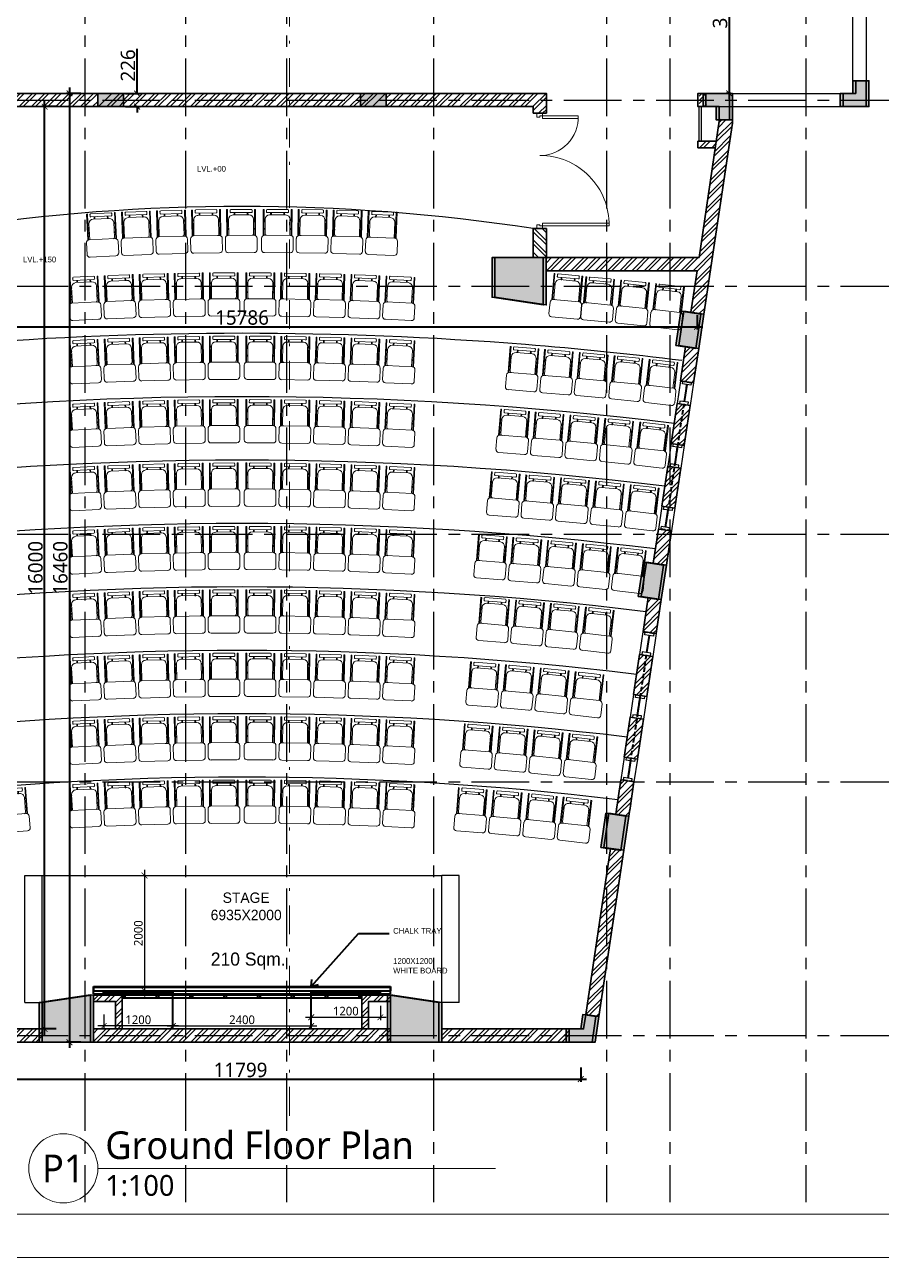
# Model space of a CAD drawing. Header units: millimetres. Extents: x 235412 to 469227, y 103223 to 235913.
# Drawn here: x 262045 to 276905, y 194099 to 215484 of the extents above; entities that cross this region are included whole.
import ezdxf
from ezdxf.enums import TextEntityAlignment as Align

# ---------------------------------------------------------------- set-up
doc = ezdxf.new("R2010")
doc.units = ezdxf.units.MM
doc.header["$MEASUREMENT"] = 0
doc.header["$PDMODE"] = 67
for name, pattern in [('CENTER', [2, 1.25, -0.25, 0.25, -0.25]), ('Dash', [6, 3, -3]), ('Dash dot', [21, 10, -5, 1, -5]), ('DASHED2', [0.375, 0.25, -0.125])]:
    doc.linetypes.add(name, pattern=pattern)
for name, color, linetype, lineweight in [('A- Ground line', 60, 'Continuous', 40), ('A-Detail Lines', 8, 'Continuous', 25), ('A-Door', 4, 'Continuous', 9), ('A-Wall Sec', 1, 'Continuous', 30), ('Ann_TitleBlock 2', 5, 'Continuous', 25), ('Anno_Tittleblock', 5, 'Continuous', 13), ('dim', 251, 'Continuous', 5), ('S-Concrete', 40, 'Continuous', 30), ('Section lines', 8, 'Continuous', 13), ('TAGS 2', 30, 'Continuous', 9)]:
    doc.layers.add(name, color=color, linetype=linetype, lineweight=lineweight)
for name, color, linetype in [('A-Anno-Dims', 7, 'Continuous'), ('A-Anno-Grid Lines', 162, 'Continuous'), ('A-Elevation', 4, 'Continuous'), ('A-Railing', 4, 'Continuous'), ('A-Wall Patt', 8, 'Continuous'), ('A-Window', 4, 'Continuous'), ('Anno_Labels', 7, 'Continuous'), ('S-Conc Patt', 9, 'Continuous')]:
    doc.layers.add(name, color=color, linetype=linetype)
doc.layers.add('frntr', color=32, linetype='Continuous', lineweight=9, true_color=0xbd5e00)
doc.layers.add('I-Furniture', color=32, linetype='Continuous', lineweight=15, true_color=0xbd5e00)
doc.styles.add('IIITD @ 100', font='trebuc.ttf', dxfattribs={"height": 210})
doc.styles.get("Standard").update_dxf_attribs({"font": 'trebuc.ttf'})
doc.styles.add('TITLE', font='swissel.ttf', dxfattribs={"height": 4.3})
doc.dimstyles.new('IIITD_WD_L @ 100', dxfattribs={"dimscale": 100, "dimtxt": 2.5, "dimasz": 1, "dimexe": 0.5, "dimexo": 0.25, "dimgap": 0.3, "dimtad": 1, "dimdec": 0, "dimrnd": 1, "dimzin": 0, "dimdsep": 46, "dimtxsty": 'Standard', "dimblk": 'ARCHTICK', "dimcen": 0.2, "dimdle": 1, "dimclrd": 8, "dimclre": 9, "dimadec": 0, "dimazin": 0, "dimtfac": 1, "dimtdec": 0, "dimtofl": 0, "dimtmove": 0, "dimatfit": 0, "dimfxl": 2, "dimfxlon": 1, "dimtolj": 1, "dimtzin": 0, "dimlwd": -1, "dimlwe": -1, "dimarcsym": 0})
pattern_1 = [(45, (-170320.65, 361424.95), (-106.066017, 106.066017), []), (45, (-170249.94, 361424.95), (-106.066017, 106.066017), [])]
pattern_2 = [(45, (-170328.75, 361426.16), (-106.066017, 106.066017), []), (45, (-170258.04, 361426.16), (-106.066017, 106.066017), [])]
pattern_3 = [(45, (301342.37, 105597.43), (-106.06602, 106.06602), []), (45, (301413.08, 105597.43), (-106.06602, 106.06602), [])]
pattern_4 = [(45, (301342.37, 105597.43), (-106.06602, 106.06602), []), (45, (301413.08, 105597.43), (-106.06602, 106.06602), [])]
pattern_5 = [(45, (338495.65, 105597.43), (-106.06602, 106.06602), []), (45, (338566.36, 105597.43), (-106.06602, 106.06602), [])]

# ---------------------------------------------------------------- blocks, each defined once
blk = doc.blocks.new('400 side opening shuuttered')
at = {"layer": 'A-Window', "color": 2, "lineweight": 40}
blk.add_line((-42426, 98202), (-42381, 97905), dxfattribs=at)
at = {"layer": 'A-Window'}
for points in [[(-42547, 98234), (-42488, 97838)], [(-42507, 98240), (-42500, 98191), (-42351, 98213), (-42359, 98262)], [(-42319, 98268), (-42260, 97872)], [(-42448, 97844), (-42455, 97894), (-42307, 97916), (-42300, 97867)]]:
    blk.add_lwpolyline(points, dxfattribs=at)
blk = doc.blocks.new('Col BIG')
at = {"layer": 'S-Concrete'}
blk.add_lwpolyline([(430436, -150129), (431326, -150129), (431326, -150816), (430436, -150949)], close=True, dxfattribs=at)
blk = doc.blocks.new('Upper WINDOW')
at = {"layer": 'A-Window', "color": 2, "linetype": 'DASHED2', "lineweight": 40, "ltscale": 300}
blk.add_line((-18120, 103110), (-18489, 100637), dxfattribs=at)
for points in [[(-18226, 103176), (-17999, 103142)], [(-18383, 100571), (-18610, 100605)]]:
    blk.add_lwpolyline(points, dxfattribs=at)
at = {"layer": 'A-Window'}
for points in [[(-18038, 103148), (-18046, 103099), (-18194, 103121), (-18187, 103171)], [(-18423, 100577), (-18415, 100626), (-18564, 100649), (-18571, 100599)]]:
    blk.add_lwpolyline(points, dxfattribs=at)
blk = doc.blocks.new('Big Door Garbage')
at = {"layer": 'A-Door', "color": 5, "lineweight": 18}
for p, q in [((-12550, 128778), (-12500, 128778)), ((-12550, 128703), (-12550, 128778)), ((-12550, 128703), (-12515, 128703)), ((-12515, 128738), (-12500, 128738)), ((-12515, 128703), (-12515, 128738)), ((-12515, 128703), (-12515, 128239)), ((-12480, 128703), (-12515, 128703)), ((-12500, 128778), (-12500, 128738)), ((-12480, 128703), (-12480, 128239)), ((-11120, 128703), (-11085, 128703)), ((-11120, 128703), (-11120, 127838)), ((-11100, 128778), (-11100, 128738)), ((-11050, 128778), (-11100, 128778)), ((-11085, 128738), (-11100, 128738)), ((-11085, 128703), (-11085, 128738)), ((-11050, 128703), (-11085, 128703)), ((-11085, 128703), (-11085, 127838))]:
    blk.add_line(p, q, dxfattribs=at)
blk.add_lwpolyline([(-11050, 128778), (-11050, 128703)], dxfattribs=at)
at = {"layer": 'A-Door', "lineweight": 18}
for centre, radius, start, end in [((-12499, 128738), 499, 268.1474, 0), ((-11101, 128738), 900, 180, 271.0475)]:
    blk.add_arc(centre, radius, start, end, dxfattribs=at)
blk = doc.blocks.new('A$C24EB465D')
at = {"layer": 'I-Furniture'}
for p, q in [((-770, 471), (-770, 456)), ((-320, 471), (-770, 471)), ((-770, 456), (-320, 456)), ((-598, 437), (-598, 456)), ((-598, 456), (-581, 456)), ((-320, 437), (-598, 437)), ((-598, 437), (-581, 437)), ((-581, 437), (-581, 456)), ((-440, 437), (-440, 456)), ((-440, 456), (-425, 456)), ((-440, 437), (-425, 437)), ((-425, 437), (-425, 456)), ((-320, -3), (-320, 445)), ((-269, 496), (-70, 496)), ((-20, 445), (-20, -3)), ((-770, 43), (-770, 399)), ((-727, 411), (-757, 411)), ((-715, 43), (-715, 399)), ((-674, 342), (-715, 342)), ((-674, 329), (-715, 329)), ((-674, 82), (-674, 361)), ((-727, 31), (-757, 31)), ((-674, 113), (-715, 113)), ((-674, 101), (-715, 101)), ((-674, 101), (-674, 113)), ((-345, 5), (-598, 5)), ((-598, 5), (-598, -14)), ((-598, 5), (-581, 5)), ((-581, 5), (-581, -14)), ((-440, 5), (-440, -14)), ((-440, 5), (-425, 5)), ((-425, 5), (-425, -14)), ((-770, -29), (-770, -14)), ((-770, -14), (-320, -14)), ((-320, -29), (-770, -29)), ((-598, -14), (-581, -14)), ((-440, -14), (-425, -14)), ((-70, -54), (-269, -54))]:
    blk.add_line(p, q, dxfattribs=at)
for centre, radius, start, end in [((-598, 361), 76.2, 90, 180), ((-269, 445), 50.8, 90, 180), ((-70, 445), 50.8, 0, 90), ((-757, 399), 12.7, 90, 180), ((-727, 399), 12.7, 0, 90), ((-757, 43), 12.7, 180, 270), ((-727, 43), 12.7, 270, 0), ((-598, 82), 76.2, 180, 270), ((-345, 31), 25.4, 270, 0), ((-269, -3), 50.8, 180, 270), ((-70, -3), 50.8, 270, 0)]:
    blk.add_arc(centre, radius, start, end, dxfattribs=at)
blk = doc.blocks.new('View Tag')
blk.add_circle((0, 0), 3)
at = {"layer": 'Anno_Labels'}
for tag, height, p in [('VIEW_NAME', 2.4, (3.64, 2)), ('VIEW_SCALE', 1.8, (3.64, -1.48))]:
    blk.add_attdef(tag, text='', height=height, dxfattribs=at).set_placement(p, align=Align.MIDDLE_LEFT)
blk.add_attdef('VIEW_TYPE', text='', height=2.4, dxfattribs=at).set_placement((0, 0), align=Align.MIDDLE_CENTER)
blk = doc.blocks.new('_ArchTick')
at = {"color": 0, "linetype": 'ByBlock', "const_width": 0.15}
blk.add_lwpolyline([(-0.5, -0.5), (0.5, 0.5)], dxfattribs=at)
blk = doc.blocks.new('*D46')
at = {"layer": 'A-Anno-Dims', "color": 8, "transparency": 16777216}
blk.add_line((264124, 200823), (264124, 198623), dxfattribs=at)
at = {"layer": 'A-Anno-Dims', "color": 9, "transparency": 16777216}
for p, q in [((264049, 200723), (264174, 200723)), ((264049, 198723), (264174, 198723))]:
    blk.add_line(p, q, dxfattribs=at)
at = {"layer": 'Defpoints', "color": 0, "transparency": 16777216}
for p in [(264024, 200723), (264024, 198723), (264124, 198723)]:
    blk.add_point(p, dxfattribs=at)
at = {"layer": 'A-Anno-Dims', "color": 8, "transparency": 16777216, "xscale": 100, "yscale": 100, "zscale": 100}
for p, rotation in [((264124, 200723), 90), ((264124, 198723), 270)]:
    blk.add_blockref('_ArchTick', p, dxfattribs=dict(at, rotation=rotation))
at = {"layer": 'A-Anno-Dims', "color": 0, "transparency": 16777216, "insert": (264018, 199723), "char_height": 150, "attachment_point": 5, "rotation": 90}
blk.add_mtext('\\A1;2000', dxfattribs=at)
blk = doc.blocks.new('_Open90')
at = {"color": 0, "linetype": 'ByBlock', "lineweight": -2}
for p, q in [((0, 0), (-1, 0)), ((-0.5, 0.5), (0, 0)), ((0, 0), (-0.5, -0.5))]:
    blk.add_line(p, q, dxfattribs=at)
blk = doc.blocks.new('*D48')
at = {"layer": 'A-Anno-Dims', "color": 9, "transparency": 16777216}
for p, q in [((264616, 198278), (264616, 198063)), ((267016, 198278), (267016, 198063))]:
    blk.add_line(p, q, dxfattribs=at)
at = {"layer": 'A-Anno-Dims', "color": 8, "transparency": 16777216}
blk.add_line((264516, 198113), (267116, 198113), dxfattribs=at)
at = {"layer": 'Defpoints', "color": 0, "transparency": 16777216}
for p in [(264616, 198303), (267016, 198303), (267016, 198113)]:
    blk.add_point(p, dxfattribs=at)
at = {"layer": 'A-Anno-Dims', "color": 8, "transparency": 16777216, "xscale": 100, "yscale": 100, "zscale": 100, "rotation": 180}
blk.add_blockref('_ArchTick', (264616, 198113), dxfattribs=at)
at = {"layer": 'A-Anno-Dims', "color": 8, "transparency": 16777216, "xscale": 100, "yscale": 100, "zscale": 100}
blk.add_blockref('_ArchTick', (267016, 198113), dxfattribs=at)
at = {"layer": 'A-Anno-Dims', "color": 0, "transparency": 16777216, "insert": (265816, 198220), "char_height": 150, "attachment_point": 5}
blk.add_mtext('\\A1;2400', dxfattribs=at)
blk = doc.blocks.new('*D49')
at = {"layer": 'A-Anno-Dims', "color": 9, "transparency": 16777216}
for p, q in [((263416, 198313), (263416, 198063)), ((264616, 198278), (264616, 198063))]:
    blk.add_line(p, q, dxfattribs=at)
at = {"layer": 'A-Anno-Dims', "color": 8, "transparency": 16777216}
blk.add_line((264716, 198113), (263316, 198113), dxfattribs=at)
at = {"layer": 'Defpoints', "color": 0, "transparency": 16777216}
for p in [(263416, 198710), (264616, 198303), (263416, 198113)]:
    blk.add_point(p, dxfattribs=at)
at = {"layer": 'A-Anno-Dims', "color": 8, "transparency": 16777216, "xscale": 100, "yscale": 100, "zscale": 100, "rotation": 180}
blk.add_blockref('_ArchTick', (263416, 198113), dxfattribs=at)
at = {"layer": 'A-Anno-Dims', "color": 8, "transparency": 16777216, "xscale": 100, "yscale": 100, "zscale": 100}
blk.add_blockref('_ArchTick', (264616, 198113), dxfattribs=at)
at = {"layer": 'A-Anno-Dims', "color": 0, "transparency": 16777216, "insert": (264016, 198220), "char_height": 150, "attachment_point": 5}
blk.add_mtext('\\A1;1200', dxfattribs=at)
blk = doc.blocks.new('*D47')
at = {"layer": 'A-Anno-Dims', "color": 9, "transparency": 16777216}
for p, q in [((268216, 198464), (268216, 198214)), ((267016, 198429), (267016, 198214))]:
    blk.add_line(p, q, dxfattribs=at)
at = {"layer": 'A-Anno-Dims', "color": 8, "transparency": 16777216}
blk.add_line((266916, 198264), (268316, 198264), dxfattribs=at)
at = {"layer": 'Defpoints', "color": 0, "transparency": 16777216}
for p in [(268216, 198710), (267016, 198454), (268216, 198264)]:
    blk.add_point(p, dxfattribs=at)
at = {"layer": 'A-Anno-Dims', "color": 8, "transparency": 16777216, "xscale": 100, "yscale": 100, "zscale": 100, "rotation": 180}
blk.add_blockref('_ArchTick', (267016, 198264), dxfattribs=at)
at = {"layer": 'A-Anno-Dims', "color": 8, "transparency": 16777216, "xscale": 100, "yscale": 100, "zscale": 100}
blk.add_blockref('_ArchTick', (268216, 198264), dxfattribs=at)
at = {"layer": 'A-Anno-Dims', "color": 0, "transparency": 16777216, "insert": (267616, 198370), "char_height": 150, "attachment_point": 5}
blk.add_mtext('\\A1;1200', dxfattribs=at)
blk = doc.blocks.new('Sttruct Acad')
at = {"layer": 'S-Conc Patt'}
for points in [[(538879, -147134), (538879, -147364), (539329, -147364), (539329, -146914), (539099, -146914), (539099, -147134)], [(536731, -147364), (536501, -147364), (536501, -147134), (536961, -147134), (536961, -147594), (536731, -147594)], [(533731, -149984), (532841, -149984), (532841, -150672), (533731, -150805)], [(536030, -151508), (536119, -150915), (536465, -150966), (536376, -151560)], [(535468, -155268), (535379, -155861), (535726, -155913), (535814, -155319)], [(534817, -159620), (534729, -160214), (535075, -160266), (535164, -159672)], [(525876, -163594), (524986, -163594), (524986, -162907), (525876, -162774)], [(531032, -163594), (531922, -163594), (531922, -162907), (531032, -162774)], [(534644, -163149), (534416, -163115), (534379, -163364), (534127, -163364), (534127, -163594), (534577, -163594)]]:
    blk.add_hatch(color=256, dxfattribs=at).paths.add_polyline_path(points)
at = {"layer": 'S-Concrete'}
for points in [[(538879, -147134), (538879, -147364), (539329, -147364), (539329, -146914), (539099, -146914), (539099, -147134), (538879, -147134)], [(536731, -147364), (536501, -147364), (536501, -147134), (536961, -147134), (536961, -147594), (536731, -147594), (536731, -147364)], [(536030, -151508), (536119, -150915), (536465, -150966), (536376, -151560), (536030, -151508)], [(535468, -155268), (535379, -155861), (535726, -155913), (535814, -155319), (535468, -155268)], [(534817, -159620), (534729, -160214), (535075, -160266), (535164, -159672), (534817, -159620)], [(534644, -163149), (534416, -163115), (534379, -163364), (534127, -163364), (534127, -163594), (534577, -163594), (534644, -163149)]]:
    blk.add_lwpolyline(points, dxfattribs=at)
at = {"layer": 'S-Concrete', "xscale": -1}
blk.add_blockref('Col BIG', (964167, 145), dxfattribs=at)
at = {"layer": 'S-Concrete', "rotation": 180}
blk.add_blockref('Col BIG', (956313, -313723), dxfattribs=at)
at = {"layer": 'S-Concrete', "xscale": -1, "rotation": 180}
blk.add_blockref('Col BIG', (100595, -313723), dxfattribs=at)
blk = doc.blocks.new('IIITD WD A1- L Format Library')
at = {"layer": 'Anno_Tittleblock', "color": 5}
blk.add_lwpolyline([(0, -7.57), (775, -7.57), (775, 573.91), (0, 573.91)], close=True, dxfattribs=at)
at = {"style": 'TITLE'}
for tag, p, height in [('PROJECT NAME 1', (779.17, 137.4), 2.98), ('PROJECT NAME 2', (779.17, 132.23), 2.98), ('PROJECT_NAME_3', (779.17, 127.37), 2.98), ('1:100@A1', (818.06, 91.92), 2.25), ('03.04.11', (821.96, 84.64), 2.25), ('A-2.03', (844.81, 84.28), 4), ('AC', (827.5, 76.14), 2.25), ('A', (858.85, 75.94), 3.66)]:
    blk.add_attdef(tag, p, '', height=height, dxfattribs=at)
for p in [(780.3, 113.01), (780.3, 106.37)]:
    blk.add_attdef('FIRST FLOOR PLAN', text='', height=3.39, dxfattribs=at).set_placement(p, align=Align.TOP_LEFT)
blk = doc.blocks.new('Grid Academic Lecture')
at = {"layer": 'A-Anno-Grid Lines', "linetype": 'CENTER', "ltscale": 800}
for p, q in [((6650, 2889.7), (6650, -36150.1)), ((8400, 2889.7), (8400, -36150.1)), ((10150, 2889.7), (10150, -36150.1)), ((12700, 2889.7), (12700, -36150.1)), ((15700, 2889.7), (15700, -36150.1)), ((16800, 2889.7), (16800, -36150.1)), ((19160, 2889.7), (19160, -36150.1)), ((-10639, -17030), (21940.1, -17030)), ((-10639, -20260), (21940.1, -20260)), ((-10639, -24560), (21940.1, -24560)), ((-10639, -28860), (21940.1, -28860)), ((-10639, -33260), (21940.1, -33260))]:
    blk.add_line(p, q, dxfattribs=at)
blk = doc.blocks.new('*D59')
at = {"layer": 'A- Ground line', "color": 9, "transparency": 16777216}
for p, q in [((257923, 210444), (257923, 210194)), ((273709, 210444), (273709, 210194))]:
    blk.add_line(p, q, dxfattribs=at)
at = {"layer": 'A- Ground line', "color": 8, "transparency": 16777216}
blk.add_line((257823, 210244), (273809, 210244), dxfattribs=at)
at = {"layer": 'Defpoints', "color": 0, "transparency": 16777216}
for p in [(257923, 211212), (273709, 211212), (273709, 210244)]:
    blk.add_point(p, dxfattribs=at)
at = {"layer": 'A- Ground line', "color": 8, "transparency": 16777216, "xscale": 100, "yscale": 100, "zscale": 100, "rotation": 180}
blk.add_blockref('_ArchTick', (257923, 210244), dxfattribs=at)
at = {"layer": 'A- Ground line', "color": 8, "transparency": 16777216, "xscale": 100, "yscale": 100, "zscale": 100}
blk.add_blockref('_ArchTick', (273709, 210244), dxfattribs=at)
at = {"layer": 'A- Ground line', "color": 0, "transparency": 16777216, "insert": (265816, 210402), "char_height": 250, "attachment_point": 5}
blk.add_mtext('\\A1;15786', dxfattribs=at)
blk = doc.blocks.new('*D60')
at = {"layer": 'A- Ground line', "color": 9, "transparency": 16777216}
for p, q in [((259891, 197392), (259891, 197142)), ((271690, 197392), (271690, 197142))]:
    blk.add_line(p, q, dxfattribs=at)
at = {"layer": 'A- Ground line', "color": 8, "transparency": 16777216}
blk.add_line((259791, 197192), (271790, 197192), dxfattribs=at)
at = {"layer": 'Defpoints', "color": 0, "transparency": 16777216}
for p in [(259891, 198062), (271690, 198062), (271690, 197192)]:
    blk.add_point(p, dxfattribs=at)
at = {"layer": 'A- Ground line', "color": 8, "transparency": 16777216, "xscale": 100, "yscale": 100, "zscale": 100, "rotation": 180}
blk.add_blockref('_ArchTick', (259891, 197192), dxfattribs=at)
at = {"layer": 'A- Ground line', "color": 8, "transparency": 16777216, "xscale": 100, "yscale": 100, "zscale": 100}
blk.add_blockref('_ArchTick', (271690, 197192), dxfattribs=at)
at = {"layer": 'A- Ground line', "color": 0, "transparency": 16777216, "insert": (265790, 197350), "char_height": 250, "attachment_point": 5}
blk.add_mtext('\\A1;11799', dxfattribs=at)
blk = doc.blocks.new('*D61')
at = {"layer": 'A- Ground line', "color": 9, "transparency": 16777216}
for p, q in [((262592, 214062), (262342, 214062)), ((262592, 198062), (262342, 198062))]:
    blk.add_line(p, q, dxfattribs=at)
at = {"layer": 'A- Ground line', "color": 8, "transparency": 16777216}
blk.add_line((262392, 197962), (262392, 214162), dxfattribs=at)
at = {"layer": 'Defpoints', "color": 0, "transparency": 16777216}
for p in [(262392, 214062), (263238, 214062), (263238, 198062)]:
    blk.add_point(p, dxfattribs=at)
at = {"layer": 'A- Ground line', "color": 8, "transparency": 16777216, "xscale": 100, "yscale": 100, "zscale": 100}
for p, rotation in [((262392, 214062), 90), ((262392, 198062), 270)]:
    blk.add_blockref('_ArchTick', p, dxfattribs=dict(at, rotation=rotation))
at = {"layer": 'A- Ground line', "color": 0, "transparency": 16777216, "insert": (262234, 206062), "char_height": 250, "attachment_point": 5, "rotation": 90}
blk.add_mtext('\\A1;16000', dxfattribs=at)
blk = doc.blocks.new('*D72')
at = {"layer": 'A- Ground line', "color": 9, "transparency": 16777216}
for p, q in [((263022, 214292), (262772, 214292)), ((263022, 197832), (262772, 197832))]:
    blk.add_line(p, q, dxfattribs=at)
at = {"layer": 'A- Ground line', "color": 8, "transparency": 16777216}
blk.add_line((262822, 214392), (262822, 197732), dxfattribs=at)
at = {"layer": 'Defpoints', "color": 0, "transparency": 16777216}
for p in [(263313, 214292), (262822, 197832), (263313, 197832)]:
    blk.add_point(p, dxfattribs=at)
at = {"layer": 'A- Ground line', "color": 8, "transparency": 16777216, "xscale": 100, "yscale": 100, "zscale": 100}
for p, rotation in [((262822, 214292), 90), ((262822, 197832), 270)]:
    blk.add_blockref('_ArchTick', p, dxfattribs=dict(at, rotation=rotation))
at = {"layer": 'A- Ground line', "color": 0, "transparency": 16777216, "insert": (262665, 206062), "char_height": 250, "attachment_point": 5, "rotation": 90}
blk.add_mtext('\\A1;16460', dxfattribs=at)
blk = doc.blocks.new('*D73')
at = {"layer": 'A- Ground line', "color": 8, "transparency": 16777216}
for p, q in [((263996, 214288), (263996, 215066)), ((263996, 214062), (263996, 213962))]:
    blk.add_line(p, q, dxfattribs=at)
at = {"layer": 'A- Ground line', "color": 9, "transparency": 16777216}
for p, q in [((263796, 214288), (264046, 214288)), ((263796, 214062), (264046, 214062))]:
    blk.add_line(p, q, dxfattribs=at)
at = {"layer": 'Defpoints', "color": 0, "transparency": 16777216}
for p in [(263763, 214288), (263996, 214288), (263766, 214062)]:
    blk.add_point(p, dxfattribs=at)
at = {"layer": 'A- Ground line', "color": 8, "transparency": 16777216, "xscale": 100, "yscale": 100, "zscale": 100}
for p, rotation in [((263996, 214288), 270), ((263996, 214062), 90)]:
    blk.add_blockref('_ArchTick', p, dxfattribs=dict(at, rotation=rotation))
at = {"layer": 'A- Ground line', "color": 0, "transparency": 16777216, "insert": (263838, 214777), "char_height": 250, "attachment_point": 5, "rotation": 90}
blk.add_mtext('\\A1;226', dxfattribs=at)
blk = doc.blocks.new('*D74')
at = {"layer": 'A- Ground line', "color": 9}
for p, q in [((274266, 217292), (274216, 217292)), ((274297, 214292), (274216, 214292))]:
    blk.add_line(p, q, dxfattribs=at)
at = {"layer": 'A- Ground line', "color": 8}
blk.add_line((274266, 217392), (274266, 214192), dxfattribs=at)
at = {"layer": 'Defpoints', "color": 0}
for p in [(274280, 217292), (274266, 214292), (274322, 214292)]:
    blk.add_point(p, dxfattribs=at)
at = {"layer": 'A- Ground line', "color": 8, "xscale": 100, "yscale": 100, "zscale": 100}
for p, rotation in [((274266, 217292), 90), ((274266, 214292), 270)]:
    blk.add_blockref('_ArchTick', p, dxfattribs=dict(at, rotation=rotation))
at = {"layer": 'A- Ground line', "color": 0, "insert": (274108, 215792), "char_height": 250, "attachment_point": 5, "rotation": 90}
blk.add_mtext('\\A1;3000', dxfattribs=at)

msp = doc.modelspace()

# ---------------------------------------------------------------- hatches: boundary and pattern name
at = {"layer": 'A-Wall Patt'}
h = msp.add_hatch(dxfattribs=at)
h.set_pattern_fill('ANSI32', color=256, scale=400, style=0)
h.set_pattern_definition(pattern_3)
h.paths.add_polyline_path([(263312.6, 214292.1), (260536.7, 214292.1), (260536.7, 213947.1), (260766.7, 213947.1), (260766.7, 214062.1), (263312.6, 214062.1)])
h = msp.add_hatch(dxfattribs=at)
h.set_pattern_fill('ANSI32', color=256, scale=400, style=0)
h.set_pattern_definition(pattern_3)
h.paths.add_polyline_path([(265103.5, 214292.1), (263762.6, 214292.1), (263762.6, 214062.1), (263766.3, 214062.1), (265103.5, 214062.1)])
h = msp.add_hatch(dxfattribs=at)
h.set_pattern_fill('ANSI32', color=256, scale=400, style=0)
h.set_pattern_definition(pattern_3)
h.paths.add_polyline_path([(267868.6, 214292.1), (265103.5, 214292.1), (265103.5, 214062.1), (267865, 214062.1), (267868.6, 214062.1)])
h = msp.add_hatch(dxfattribs=at)
h.set_pattern_fill('ANSI32', color=256, scale=400, style=0)
h.set_pattern_definition(pattern_3)
h.paths.add_polyline_path([(271094.6, 214292.1), (268318.6, 214292.1), (268318.6, 214062.1), (270864.6, 214062.1), (270864.6, 213947.1), (271094.6, 213947.1)])
h = msp.add_hatch(dxfattribs=at)
h.set_pattern_fill('ANSI32', color=256, scale=400, style=0)
h.set_pattern_definition([(45, (257814.43, 214223.69), (-106.066, 106.066), []), (45, (257885.14, 214223.69), (-106.066, 106.066), [])])
h.paths.add_polyline_path([(273742.9, 214292.1), (273870.6, 214292.1), (273870.6, 214177.1), (273742.9, 214177.1)])
h = msp.add_hatch(dxfattribs=at)
h.set_pattern_fill('ANSI32', color=256, scale=400, style=0)
h.set_pattern_definition(pattern_4)
h.paths.add_polyline_path([(273742.9, 214177.1), (273870.6, 214177.1), (273870.6, 214062.1), (273742.9, 214062.1)])
h = msp.add_hatch(dxfattribs=at)
h.set_pattern_fill('ANSI32', color=256, scale=400, style=0)
h.set_pattern_definition([(45, (273879.87, 211451.93), (-106.066, 106.066), []), (45, (273950.58, 211451.93), (-106.066, 106.066), [])])
h.paths.add_polyline_path([(274322.5, 213776.7), (274322.5, 213832.1), (274098.2, 213832.1), (273742.9, 211442.1), (271094.6, 211442.1), (271094.6, 211212.1), (273708.5, 211212.1), (273599.2, 210493.7), (273826.6, 210459.7)])
h = msp.add_hatch(dxfattribs=at)
h.set_pattern_fill('ANSI32', color=256, scale=400, style=0)
h.set_pattern_definition(pattern_4)
h.paths.add_polyline_path([(273742.9, 213462.1), (274043.2, 213462.1), (274026.1, 213347.1), (273742.9, 213347.1)], flags=17)
h = msp.add_hatch(dxfattribs=at)
h.set_pattern_fill('ANSI32', color=256, scale=400, style=0)
h.set_pattern_definition([(135, (240616.8, 105597.43), (106.06602, 106.06602), []), (135, (240546.1, 105597.43), (106.06602, 106.06602), [])])
h.paths.add_polyline_path([(270864.6, 211947.1), (271094.6, 211947.1), (271094.6, 211442.1), (270864.6, 211442.1)])
h = msp.add_hatch(dxfattribs=at)
h.set_pattern_fill('ANSI32', color=256, scale=400, style=0)
h.set_pattern_definition(pattern_1)
h.paths.add_polyline_path([(273421.8, 209307), (273649.2, 209273), (273737.9, 209866.3), (273510.5, 209900.3)])
h.paths.add_polyline_path([(273259.1, 208218.7), (273486.5, 208184.7), (273590.1, 208877.4), (273362.6, 208911.4)])
h.paths.add_polyline_path([(273096.4, 207130.4), (273323.9, 207096.4), (273427.4, 207789.1), (273199.9, 207823.1)])
h.paths.add_polyline_path([(273264.7, 206700.8), (273037.2, 206734.8), (272948.5, 206140.8), (273175.9, 206106.8)])
h = msp.add_hatch(dxfattribs=at)
h.set_pattern_fill('ANSI32', color=256, scale=400, style=0)
h.set_pattern_definition(pattern_1)
h.paths.add_polyline_path([(272451.3, 201259.5), (272436.5, 201160.6), (272209, 201194.6), (271777.9, 198311.2), (272005.5, 198277.2), (272451.3, 201259.5)])
h.paths.add_polyline_path([(272614, 202347.6), (272386.5, 202381.6), (272297.8, 201788), (272525.2, 201754)])
h.paths.add_polyline_path([(272776.7, 203435.9), (272549.2, 203469.9), (272445.6, 202777.2), (272673.1, 202743.2)])
h.paths.add_polyline_path([(272771, 204953.8), (272998.5, 204919.8), (273087.2, 205513.4), (272859.7, 205547.4)])
h.paths.add_polyline_path([(272939.3, 204524.2), (272711.9, 204558.2), (272608.3, 203865.5), (272835.8, 203831.5)])
h = msp.add_hatch(dxfattribs=at)
h.set_pattern_fill('ANSI32', color=256, scale=400, style=0)
h.set_pattern_definition(pattern_5)
h.paths.add_polyline_path([(263737.9, 198652.6), (263237.9, 198652.6), (263237.9, 198537.6), (263622.9, 198537.6), (263622.9, 198062.1), (263737.9, 198062.1)])
h = msp.add_hatch(dxfattribs=at)
h.set_pattern_fill('ANSI32', color=256, scale=400, style=0)
h.set_pattern_definition(pattern_5)
h.paths.add_polyline_path([(267893.4, 198652.6), (268393.4, 198652.6), (268393.4, 198537.6), (268008.4, 198537.6), (268008.4, 198062.1), (267893.4, 198062.1)])
h = msp.add_hatch(dxfattribs=at)
h.set_pattern_fill('ANSI32', color=256, scale=400, style=0)
h.set_pattern_definition(pattern_2)
h.paths.add_polyline_path([(260142.4, 198062.1), (260142.4, 197832.1), (262339.6, 197832.1), (262339.6, 198062.1)])
h = msp.add_hatch(dxfattribs=at)
h.set_pattern_fill('ANSI32', color=256, scale=400, style=0)
h.set_pattern_definition([(45, (-170328.75, 361426.16), (-106.066017, 106.066017), []), (45, (-170258.04, 361426.16), (-106.066017, 106.066017), [])])
h.paths.add_polyline_path([(268393.4, 198062.1), (263237.9, 198062.1), (263237.9, 197832.1), (268393.4, 197832.1)])
h = msp.add_hatch(dxfattribs=at)
h.set_pattern_fill('ANSI32', color=256, scale=400, style=0)
h.set_pattern_definition(pattern_2)
h.paths.add_polyline_path([(271480.7, 198062.1), (269283.5, 198062.1), (269283.9, 197832.1), (271480.7, 197832.1)])
at = {"layer": 'S-Conc Patt'}
for points in [[(276240.6, 214292.1), (276240.6, 214062.1), (276690.6, 214062.1), (276690.6, 214512.1), (276460.6, 214512.1), (276460.6, 214292.1)], [(263762.6, 214062.1), (263312.6, 214062.1), (263312.6, 214292.1), (263762.6, 214292.1)], [(267868.6, 214062.1), (268318.6, 214062.1), (268318.6, 214292.1), (267868.6, 214292.1)], [(274092.5, 214062.1), (273862.5, 214062.1), (273862.5, 214292.1), (274322.5, 214292.1), (274322.5, 213832.1), (274092.5, 213832.1)], [(271092.6, 211442.1), (270202.5, 211442.1), (270202.5, 210754.6), (271092.6, 210621.6)], [(273391.8, 209918.1), (273480.5, 210511.5), (273826.6, 210459.7), (273737.9, 209866.3)], [(272829.8, 206158.6), (272741.1, 205565.2), (273087.2, 205513.4), (273175.9, 206106.8)], [(272179.1, 201805.7), (272090.4, 201212.3), (272436.5, 201160.6), (272525.2, 201754)], [(263237.9, 197832.1), (262347.8, 197832.1), (262347.8, 198519.6), (263237.9, 198652.6)], [(268393.4, 197832.1), (269283.5, 197832.1), (269283.5, 198519.6), (268393.4, 198652.6)], [(272005.4, 198277.2), (271777.9, 198311.2), (271740.7, 198062.1), (271488.8, 198062.1), (271488.8, 197832.1), (271938.8, 197832.1)]]:
    msp.add_hatch(color=256, dxfattribs=at).paths.add_polyline_path(points)

# ---------------------------------------------------------------- linework, layer by layer
at = {"layer": 'A- Ground line'}
for p, q in [((263237.9, 198722.6), (263237.9, 198797.6)), ((263237.9, 198797.6), (268393.4, 198797.6)), ((263237.9, 198722.6), (268393.4, 198722.6)), ((263237.9, 198672.6), (263237.9, 198722.6)), ((263237.9, 198672.6), (268393.4, 198672.6)), ((263247.9, 198722.6), (263247.9, 198787.6)), ((263247.9, 198787.6), (268383.4, 198787.6)), ((264615.6, 198062.1), (264615.6, 198722.6)), ((267015.6, 198062.1), (267015.6, 198722.6)), ((268383.4, 198787.6), (268383.4, 198722.6)), ((268393.4, 198797.6), (268393.4, 198722.6)), ((268393.4, 198672.6), (268393.4, 198722.6)), ((263237.9, 198652.6), (268393.4, 198652.6)), ((267893.4, 198652.6), (263737.9, 198652.6)), ((263762.9, 198602.6), (267868.4, 198602.6))]:
    msp.add_line(p, q, dxfattribs=at)
for points in [[(264615.6, 198685.1), (263415.6, 198685.1), (263415.6, 198710.1), (264615.6, 198710.1)], [(267015.6, 198685.1), (268215.6, 198685.1), (268215.6, 198710.1), (267015.6, 198710.1)], [(263737.9, 198602.6), (263787.9, 198602.6), (263787.9, 198652.6), (263737.9, 198652.6)], [(263740.9, 198605.6), (263784.9, 198605.6), (263784.9, 198649.6), (263740.9, 198649.6)], [(264324.4, 198602.6), (264374.4, 198602.6), (264374.4, 198652.6), (264324.4, 198652.6)], [(264327.4, 198605.6), (264371.4, 198605.6), (264371.4, 198649.6), (264327.4, 198649.6)], [(264910.9, 198602.6), (264960.9, 198602.6), (264960.9, 198652.6), (264910.9, 198652.6)], [(264913.9, 198605.6), (264957.9, 198605.6), (264957.9, 198649.6), (264913.9, 198649.6)], [(265497.4, 198602.6), (265547.4, 198602.6), (265547.4, 198652.6), (265497.4, 198652.6)], [(265500.4, 198605.6), (265544.4, 198605.6), (265544.4, 198649.6), (265500.4, 198649.6)], [(266083.9, 198602.6), (266133.9, 198602.6), (266133.9, 198652.6), (266083.9, 198652.6)], [(266086.9, 198605.6), (266130.9, 198605.6), (266130.9, 198649.6), (266086.9, 198649.6)], [(266670.4, 198602.6), (266720.4, 198602.6), (266720.4, 198652.6), (266670.4, 198652.6)], [(266673.4, 198605.6), (266717.4, 198605.6), (266717.4, 198649.6), (266673.4, 198649.6)], [(267256.9, 198602.6), (267306.9, 198602.6), (267306.9, 198652.6), (267256.9, 198652.6)], [(267259.9, 198605.6), (267303.9, 198605.6), (267303.9, 198649.6), (267259.9, 198649.6)], [(267843.4, 198602.6), (267893.4, 198602.6), (267893.4, 198652.6), (267843.4, 198652.6)], [(267846.4, 198605.6), (267890.4, 198605.6), (267890.4, 198649.6), (267846.4, 198649.6)]]:
    msp.add_lwpolyline(points, close=True, dxfattribs=at)
at = {"layer": 'A-Elevation'}
for p, q in [((262047.8, 198519.6), (262047.8, 200722.6)), ((262047.8, 200722.6), (262347.8, 200722.6)), ((262347.8, 198519.6), (262347.8, 200722.6)), ((262347.8, 200722.6), (269283.5, 200722.6)), ((269283.5, 198519.6), (269283.5, 200722.6)), ((269583.5, 200722.6), (269283.5, 200722.6)), ((269583.5, 198519.6), (269583.5, 200722.6)), ((262047.8, 198519.6), (262347.8, 198519.6)), ((262047.8, 198519.6), (262347.8, 198519.6)), ((269583.5, 198519.6), (269283.5, 198519.6)), ((269583.5, 198519.6), (269283.5, 198519.6))]:
    msp.add_line(p, q, dxfattribs=at)
for points in [[(276409.9, 214339), (276409.9, 220092.1)], [(276639.9, 220092.1), (276639.9, 214062.1)], [(274092.5, 214292.1), (276413.8, 214292.1)], [(274092.5, 214062.1), (276690.6, 214062.1)]]:
    msp.add_lwpolyline(points, dxfattribs=at)
for centre, radius, start, end in [((265815.6, 178849.5), 33480.5, 81.32656, 98.67344), ((265815.6, 148363.6), 61766.1, 85.432454, 94.567546), ((265815.6, 148363.6), 61766.1, 82.903079, 85.432454), ((265815.6, 148363.6), 61766.1, 82.903199, 85.432454), ((265815.6, 148363.6), 60666.1, 82.903079, 97.096801), ((265815.6, 148363.6), 59566.1, 82.929033, 97.070845), ((265815.6, 148363.6), 58466.1, 82.955964, 97.043912), ((265815.6, 148363.6), 57366.1, 82.983928, 97.015946), ((265815.6, 148363.6), 56266.1, 83.01299, 96.98689), ((265815.6, 148363.6), 55166.1, 83.0432, 96.95667), ((265815.6, 148363.6), 54066.1, 83.07465, 96.92522)]:
    msp.add_arc(centre, radius, start, end, dxfattribs=at)
at = {"layer": 'A-Railing'}
for points in [[(273742.9, 213462.1), (273742.9, 214062.1)], [(273782.9, 213462.1), (273782.9, 214062.1)]]:
    msp.add_lwpolyline(points, dxfattribs=at)
at = {"layer": 'A-Wall Patt'}
for p, q in [((263328.8, 214066.2), (263554.7, 214292.1)), ((263470.5, 214066.5), (263696.1, 214292.1)), ((263541.3, 214066.6), (263765.6, 214290.9)), ((267865.6, 214274.9), (267882.9, 214292.1)), ((267865.6, 214062.7), (268095, 214292.1)), ((267865.6, 214204.2), (267953.6, 214292.1)), ((267935.7, 214062.1), (268165.7, 214292.1)), ((268077.1, 214062.1), (268307.1, 214292.1)), ((263683.1, 214066.9), (263765.6, 214149.5)), ((263753.9, 214067.1), (263765.6, 214078.8))]:
    msp.add_line(p, q, dxfattribs=at)
at = {"layer": 'A-Wall Sec'}
for p, q in [((270864.6, 213947.1), (271094.6, 213947.1)), ((271094.6, 211947.1), (270864.6, 211947.1))]:
    msp.add_line(p, q, dxfattribs=at)
for points in [[(260536.7, 213947.1), (260536.7, 214292.1), (263312.6, 214292.1), (263312.6, 214292.1), (263312.6, 214292.1)], [(267868.6, 214292.1), (263762.6, 214292.1)], [(271094.6, 213947.1), (271094.6, 214292.1), (268318.6, 214292.1), (268318.6, 214292.1), (268318.6, 214292.1)], [(273870.6, 214062.1), (273722.8, 214062.1), (273722.8, 214292.1), (273862.5, 214292.1)], [(263312.6, 214062.1), (260766.7, 214062.1), (260766.7, 213947.1)], [(263766.3, 214062.1), (261428.8, 214062.1)], [(263766.3, 214062.1), (267865, 214062.1)], [(267865, 214062.1), (270202.5, 214062.1)], [(268318.6, 214062.1), (270864.6, 214062.1), (270864.6, 213947.1)], [(273742.9, 211442.1), (274100.6, 213848)], [(273826.6, 210459.7), (274322.5, 213776.7)], [(274322.5, 213832.1), (274322.5, 213776.7)], [(274043.2, 213462.1), (273722.8, 213462.1)], [(273722.8, 213462.1), (273722.8, 213347.1)], [(274026.1, 213347.1), (273722.8, 213347.1)], [(270864.6, 211947.1), (270864.6, 211442.1)], [(271094.6, 211442.1), (271094.6, 211947.1)], [(271094.6, 211442.1), (273742.9, 211442.1)], [(271094.6, 211212.1), (273708.5, 211212.1)], [(273599.2, 210493.7), (273708.5, 211212.1)], [(273421.8, 209307), (273510.5, 209900.3)], [(273649.2, 209273), (273737.9, 209866.3)], [(273421.8, 209307), (273649.2, 209273)], [(273259.1, 208218.7), (273362.6, 208911.4)], [(273362.6, 208911.4), (273590.1, 208877.4)], [(273486.5, 208184.7), (273590.1, 208877.4)], [(273259.1, 208218.7), (273486.5, 208184.7)], [(273096.4, 207130.4), (273199.9, 207823.1)], [(273199.9, 207823.1), (273427.4, 207789.1)], [(273323.9, 207096.4), (273427.4, 207789.1)], [(273096.4, 207130.4), (273323.9, 207096.4)], [(272948.5, 206140.8), (273037.2, 206734.8)], [(273037.2, 206734.8), (273264.7, 206700.8)], [(273175.9, 206106.8), (273264.7, 206700.8)], [(272771, 204953.8), (272859.7, 205547.4)], [(272998.5, 204919.8), (273087.2, 205513.4)], [(272771, 204953.8), (272998.5, 204919.8)], [(272608.3, 203865.5), (272711.9, 204558.2)], [(272711.9, 204558.2), (272939.3, 204524.2)], [(272835.8, 203831.5), (272939.3, 204524.2)], [(272608.3, 203865.5), (272835.8, 203831.5)], [(272445.6, 202777.2), (272549.2, 203469.9)], [(272549.2, 203469.9), (272776.7, 203435.9)], [(272673.1, 202743.2), (272776.7, 203435.9)], [(272445.6, 202777.2), (272673.1, 202743.2)], [(272297.8, 201788), (272386.5, 202381.6)], [(272386.5, 202381.6), (272614, 202347.6)], [(272540, 201852.9), (272614, 202347.6)], [(272312.5, 201886.9), (272315.5, 201906.8)], [(272525.2, 201754), (272543, 201872.8)], [(271777.9, 198311.2), (272209, 201194.6)], [(272005.4, 198277.2), (272436.5, 201160.6)], [(263237.9, 198652.6), (263737.9, 198652.6), (263737.9, 198062.1)], [(263237.9, 198537.6), (263622.9, 198537.6), (263622.9, 198062.1)], [(268393.4, 198652.6), (267893.4, 198652.6), (267893.4, 198062.1)], [(268393.4, 198537.6), (268008.4, 198537.6), (268008.4, 198062.1)], [(262339.6, 198062.1), (260142.4, 198062.1)], [(263237.9, 198062.1), (268393.4, 198062.1)], [(269283.5, 198062.1), (271488.8, 198062.1)], [(262339.6, 197832.1), (260142.4, 197832.1)], [(263237.9, 197832.1), (268393.4, 197832.1)], [(269283.5, 197832.1), (271488.8, 197832.1)]]:
    msp.add_lwpolyline(points, dxfattribs=at)
at = {"layer": 'dim'}
msp.add_lwpolyline([(244739.7, 232679.4), (281893, 232679.4), (281893, 194850.6), (244739.7, 194850.6)], close=True, dxfattribs=at)
at = {"layer": 'S-Concrete'}
for points in [[(276240.6, 214292.1), (276240.6, 214062.1), (276690.6, 214062.1), (276690.6, 214512.1), (276460.6, 214512.1), (276460.6, 214292.1), (276240.6, 214292.1)], [(263312.6, 214292.1), (263312.6, 214062.1), (263565.6, 214062.1), (263565.6, 214062.1), (263762.6, 214062.1), (263762.6, 214292.1), (263312.6, 214292.1)], [(268318.6, 214292.1), (268318.6, 214062.1), (268065.6, 214062.1), (268065.6, 214062.1), (267868.6, 214062.1), (267868.6, 214292.1), (268318.6, 214292.1)], [(274092.5, 214062.1), (273862.5, 214062.1), (273862.5, 214292.1), (274322.5, 214292.1), (274322.5, 213832.1), (274092.5, 213832.1), (274092.5, 214062.1)], [(273391.8, 209918.1), (273480.5, 210511.5), (273826.6, 210459.7), (273737.9, 209866.3), (273391.8, 209918.1)], [(272829.8, 206158.6), (272741.1, 205565.2), (273087.2, 205513.4), (273175.9, 206106.8), (272829.8, 206158.6)], [(272179.1, 201805.7), (272090.4, 201212.3), (272436.5, 201160.6), (272525.2, 201754), (272179.1, 201805.7)], [(272005.4, 198277.2), (271777.9, 198311.2), (271740.7, 198062.1), (271488.8, 198062.1), (271488.8, 197832.1), (271938.8, 197832.1), (272005.4, 198277.2)]]:
    msp.add_lwpolyline(points, dxfattribs=at)
at = {"layer": 'Section lines', "linetype": 'Dash dot', "ltscale": 50}
msp.add_line((266637.8, 196555), (266637.8, 233496.9), dxfattribs=at)
at = {"layer": 'TAGS 2'}
msp.add_line((263315.3, 195643.5), (270213.5, 195643.5), dxfattribs=at)

# ---------------------------------------------------------------- block references
at = {"layer": 'A-Anno-Grid Lines'}
msp.add_blockref('Grid Academic Lecture', (256436.6, 231207.1), dxfattribs=at)
at = {"layer": 'A-Detail Lines', "xscale": -1.333330619614571, "yscale": 1.333330619614571, "zscale": 1.333330619616951, "rotation": 90}
msp.add_blockref('Big Door Garbage', (442633, 197213.8), dxfattribs=at)
at = {"layer": 'A-Wall Patt', "xscale": -1, "rotation": 9.858945659857454e-08}
for p in [(231102.5, 111038.9), (230939.8, 109950.6), (230777.1, 108862.3), (230451.7, 106685.7), (230289, 105597.4), (230126.3, 104509.1)]:
    msp.add_blockref('400 side opening shuuttered', p, dxfattribs=at)
at = {"layer": 'A-Wall Sec'}
for name, p in [('Sttruct Acad', (-262689.1, 361426.2)), ('Upper WINDOW', (291647.9, 106130.6)), ('Upper WINDOW', (290997.1, 101777.4))]:
    msp.add_blockref(name, p, dxfattribs=at)
at = {"layer": 'Ann_TitleBlock 2', "xscale": 71.90956750301714, "yscale": 71.90956750301714, "zscale": 71.90956750301714}
msp.add_blockref('IIITD WD A1- L Format Library', (235412, 194643.5), dxfattribs=at)
at = {"layer": 'frntr', "linetype": 'Dash', "xscale": -1}
for p, rotation in [((263626.1, 211453.2), 92.82827292352472), ((264225.6, 211477.3), 92.20327180000344), ((264825, 211495.1), 91.61329776085663), ((265424.4, 211506), 90.98957807667134), ((266024.1, 211510.2), 90.32122298814276), ((263326.1, 210353.2), 92.82827292352472), ((263925.6, 210377.3), 92.20327180000344), ((264525, 210395.1), 91.61329776085663), ((265124.4, 210406), 90.98957807667134), ((265724.1, 210410.2), 90.32122298814276), ((263326.1, 209253.2), 92.82827292352472), ((263925.6, 209277.3), 92.20327180000344), ((264525, 209295.1), 91.61329776085663), ((265124.4, 209306), 90.98957807667134), ((265724.1, 209310.2), 90.32122298814276), ((263925.7, 208177.3), 92.20327180000344), ((264525, 208195.1), 91.61329776085663), ((265124.5, 208206), 90.98957807667134), ((265724.1, 208210.2), 90.32122298814276), ((263326.2, 208153.2), 92.82827292352472), ((264525, 207095.1), 91.61329776085663), ((265124.4, 207106), 90.98957807667134), ((265724.1, 207110.2), 90.32122298814276), ((263326.1, 207053.2), 92.82827292352472), ((263925.6, 207077.3), 92.20327180000344), ((263326.2, 205953.2), 92.82827292352472), ((263925.7, 205977.3), 92.20327180000344), ((264525, 205995.1), 91.61329776085663), ((265124.5, 206006), 90.98957807667134), ((265724.1, 206010.2), 90.32122298814276), ((263326.1, 204853.2), 92.82827292352472), ((263925.6, 204877.3), 92.20327180000344), ((264525, 204895.1), 91.61329776085663), ((265124.4, 204906), 90.98957807667134), ((265724.1, 204910.2), 90.32122298814276), ((263326.2, 203753.2), 92.82827292352472), ((263925.7, 203777.3), 92.20327180000344), ((264525, 203795.1), 91.61329776085663), ((265124.5, 203806), 90.98957807667134), ((265724.1, 203810.2), 90.32122298814276), ((263326.2, 202653.2), 92.82827292352472), ((263925.7, 202677.3), 92.20327180000344), ((264525.1, 202695.1), 91.61329776085663), ((265124.6, 202706), 90.98957807667134), ((265724.2, 202710.2), 90.32122298814276), ((263326.2, 201553.2), 92.82827292352472), ((263925.7, 201577.3), 92.20327180000344), ((264525.1, 201595.1), 91.6132977608567), ((265124.6, 201606), 90.98957807667118), ((265724.2, 201610.2), 90.32122298814276), ((262093, 201479), 94.48159441727718)]:
    msp.add_blockref('A$C24EB465D', p, dxfattribs=dict(at, rotation=rotation))
at = {"layer": 'frntr', "linetype": 'Dash'}
for p, rotation in [((266207.4, 211510.2), 269.6786116272984), ((266807, 211506), 269.0102565408791), ((267406.5, 211495.1), 268.3865368541532), ((268005.8, 211477.3), 267.7965628158261), ((265907.4, 210410.2), 269.6786116272984), ((266507, 210406), 269.0102565408791), ((267106.5, 210395.1), 268.3865368541532), ((267705.8, 210377.3), 267.7965628158261), ((268305.3, 210353.2), 267.1715616948262), ((271186.9, 210397.4), 264.693366143773), ((271739.1, 210342.4), 264.693366143773), ((272336.2, 210285.3), 264.1472913306533), ((272932.4, 210222.8), 263.4184832081434), ((265907.4, 209310.2), 269.6786116272984), ((266507, 209306), 269.0102565408791), ((267106.5, 209295.1), 268.3865368541532), ((267705.8, 209277.3), 267.7965628158261), ((268305.3, 209253.2), 267.1715616948262), ((270431.8, 209131.9), 265.239978042593), ((271029, 209079.4), 265.239978042593), ((271626.2, 209029.1), 264.693366143773), ((272223.3, 208972), 264.1472913306533), ((272819.5, 208909.5), 263.4184832081434), ((265907.3, 208210.2), 269.6786116272984), ((266506.9, 208206), 269.0102565408791), ((267106.4, 208195.1), 268.3865368541532), ((267705.8, 208177.3), 267.7965628158261), ((268305.3, 208153.2), 267.1715616948262), ((270268.9, 208043.6), 265.239978042593), ((270866.1, 207991.1), 265.239978042593), ((271463.4, 207940.8), 264.693366143773), ((272060.4, 207883.7), 264.1472913306533), ((272656.6, 207821.2), 263.4184832081434), ((265907.4, 207110.2), 269.6786116272984), ((266507, 207106), 269.0102565408791), ((267106.5, 207095.1), 268.3865368541532), ((267705.8, 207077.3), 267.7965628158261), ((268305.3, 207053.2), 267.1715616948262), ((270106, 206955.3), 265.239978042593), ((270703.3, 206902.8), 265.239978042593), ((271300.5, 206852.5), 264.693366143773), ((271897.6, 206795.4), 264.1472913306533), ((272493.8, 206732.9), 263.4184832081434), ((265907.3, 206010.2), 269.6786116272984), ((266506.9, 206006), 269.0102565408791), ((267106.4, 205995.1), 268.3865368541532), ((267705.8, 205977.3), 267.7965628158261), ((268305.3, 205953.2), 267.1715616948262), ((269882.7, 205870), 265.239978042593), ((270479.9, 205817.5), 265.239978042593), ((271077.1, 205767.2), 264.693366143773), ((271674.2, 205710.1), 264.1472913306533), ((272270.4, 205647.5), 263.4184832081434), ((265907.4, 204910.2), 269.6786116272984), ((266507, 204906), 269.0102565408791), ((267106.5, 204895.1), 268.3865368541532), ((267705.8, 204877.3), 267.7965628158261), ((268305.3, 204853.2), 267.1715616948262), ((269924.1, 204780.5), 265.239978042593), ((270521.4, 204730.2), 264.693366143773), ((271118.5, 204673.1), 264.1472913306533), ((271714.9, 204610.3), 263.4670174527047), ((265907.3, 203810.2), 269.6786116272984), ((266506.9, 203806), 269.0102565408791), ((267106.4, 203795.1), 268.3865368541532), ((267705.8, 203777.3), 267.7965628158261), ((268305.3, 203753.2), 267.1715616948262), ((269747, 203659.5), 265.3780463945899), ((270344.7, 203610), 264.7678364768712), ((270941.4, 203554.2), 264.1311530321659), ((271538.1, 203490.1), 263.5660806292236), ((265907.2, 202710.2), 269.6786116272984), ((266506.9, 202706), 269.0102565408791), ((267106.3, 202695.1), 268.3865368541532), ((267705.7, 202677.3), 267.7965628158261), ((268305.2, 202653.2), 267.1715616948262), ((269640.9, 202584.1), 265.4414304865318), ((270239, 202535.3), 264.8119640948619), ((270836.6, 202480), 264.1756447495587), ((271433.2, 202417.9), 263.5495626420637), ((265907.2, 201610.2), 269.6786116272984), ((266506.9, 201606), 269.0102565408791), ((267106.3, 201595.1), 268.3865368541532), ((267705.7, 201577.3), 267.7965628158262), ((268305.2, 201553.2), 267.1715616948263), ((269538.3, 201478.6), 265.5118143915901), ((270135.9, 201430.5), 264.8338196194155), ((270732.9, 201376.4), 264.1472913306533), ((271329.3, 201314.6), 263.5933156823295)]:
    msp.add_blockref('A$C24EB465D', p, dxfattribs=dict(at, rotation=rotation))
at = {"layer": 'S-Concrete', "xscale": -1}
msp.add_blockref('Col BIG', (701528.9, 361571), dxfattribs=at)
at = {"layer": 'S-Concrete', "rotation": 180}
msp.add_blockref('Col BIG', (693674.2, 47703.3), dxfattribs=at)
at = {"layer": 'S-Concrete', "xscale": -1, "rotation": 180}
msp.add_blockref('Col BIG', (-162042.9, 47703.3), dxfattribs=at)
at = {"layer": 'TAGS 2'}
ref = msp.add_blockref('View Tag', (262715.3, 195643.5), dxfattribs=dict(at, xscale=200, yscale=200, zscale=200))
ref.add_attrib('VIEW_TYPE', 'P1', dxfattribs={"layer": '0', "height": 480}).set_placement((262715.3, 195643.5), align=Align.MIDDLE_CENTER)
ref.add_attrib('VIEW_NAME', 'Ground Floor Plan', dxfattribs={"layer": '0', "height": 480}).set_placement((263443.5, 196044.4), align=Align.MIDDLE_LEFT)
ref.add_attrib('VIEW_SCALE', '1:100', dxfattribs={"layer": '0', "height": 360}).set_placement((263443.5, 195347.2), align=Align.MIDDLE_LEFT)

# ---------------------------------------------------------------- texts
at = {"layer": 'TAGS 2', "style": 'IIITD @ 100'}
for s, insert, char_height, width, attachment_point in [('{\\fCentury Gothic|b0|i0|c0|p34;LVL.+00}', (265034.5, 213033.4), 100, 2150.974, 1), ('{\\fCentury Gothic|b0|i0|c0|p34;LVL.+150}', (262016, 211460.4), 100, 2150.974, 1), ('{\\fCentury Gothic|b0|i0|c0|p34;STAGE \\P6935X2000}', (265887.7, 200187.4), 180, 2904.43, 5), ('{\\fCentury Gothic|b0|i0|c0|p34;CHALK TRAY}', (268437.4, 199813.7), 100, 2150.974, 1), ('{\\fCentury Gothic|b0|i0|c0|p34;210 Sqm.}', (265923.1, 199239.7), 226.8, 4243.166, 5), ('{\\fCentury Gothic|b0|i0|c0|p34;1200X1200 \\PWHITE BOARD}', (268437.4, 199290.9), 100, 2150.974, 1)]:
    msp.add_mtext(s, dxfattribs=dict(at, insert=insert, char_height=char_height, width=width, attachment_point=attachment_point))

# ---------------------------------------------------------------- dimensions: what is measured, and where the dimension line sits
at = {"layer": 'A- Ground line'}
for base, p1, p2, picture, middle in [((274265.5, 214292.1), (274279.9, 217292.1), (274322.5, 214292.1), '*D74', (274108.3, 215792.1)), ((263996, 214287.9), (263766.3, 214062.1), (263762.6, 214287.9), '*D73', (263838.4, 214777)), ((262822.3, 197832.1), (263312.6, 214292.1), (263312.6, 197832.1), '*D72', (262664.7, 206062.1))]:
    dim = msp.add_linear_dim(base=base, p1=p1, p2=p2, angle=90, dimstyle='IIITD_WD_L @ 100', override={"dimldrblk": 'Open90', "dimarcsym": 1}, dxfattribs=at)
    dim.commit()
    dim.dimension.update_dxf_attribs({"geometry": picture, "text_midpoint": middle})
dim = msp.add_aligned_dim(p1=(263237.9, 198062.1), p2=(263237.9, 214062.1), distance=846.4, dimstyle='IIITD_WD_L @ 100', override={"dimldrblk": 'Open90', "dimarcsym": 1}, dxfattribs=at)
dim.commit()
dim.dimension.update_dxf_attribs({"geometry": '*D61', "text_midpoint": (262233.9, 206062.1)})
for base, p1, p2, picture, middle in [((273708.5, 210244.5), (257922.7, 211212.1), (273708.5, 211212.1), '*D59', (265815.6, 210402.1)), ((271689.9, 197192), (259890.6, 198062.1), (271689.9, 198062.1), '*D60', (265790.3, 197349.6))]:
    dim = msp.add_linear_dim(base=base, p1=p1, p2=p2, dimstyle='IIITD_WD_L @ 100', override={"dimldrblk": 'Open90', "dimarcsym": 1}, dxfattribs=at)
    dim.commit()
    dim.dimension.update_dxf_attribs({"geometry": picture, "text_midpoint": middle})
at = {"layer": 'A-Anno-Dims'}
for base, p1, p2, angle, picture, middle in [((264124.2, 198722.6), (264023.7, 200722.6), (264023.7, 198722.6), 90, '*D46', (264017.8, 199722.6)), ((263415.6, 198113.2), (264615.6, 198303.2), (263415.6, 198710.1), 180, '*D49', (264015.6, 198219.5))]:
    dim = msp.add_linear_dim(base=base, p1=p1, p2=p2, angle=angle, dimstyle='IIITD_WD_L @ 100', override={"dimtxt": 1.5, "dimldrblk": 'Open90', "dimarcsym": 1}, dxfattribs=at)
    dim.commit()
    dim.dimension.update_dxf_attribs({"geometry": picture, "text_midpoint": middle})
for base, p1, p2, picture, middle in [((268215.6, 198263.9), (267015.6, 198453.9), (268215.6, 198710.1), '*D47', (267615.6, 198370.2)), ((267015.6, 198113.2), (264615.6, 198303.2), (267015.6, 198303.2), '*D48', (265815.6, 198219.5))]:
    dim = msp.add_linear_dim(base=base, p1=p1, p2=p2, dimstyle='IIITD_WD_L @ 100', override={"dimtxt": 1.5, "dimldrblk": 'Open90', "dimarcsym": 1}, dxfattribs=at)
    dim.commit()
    dim.dimension.update_dxf_attribs({"geometry": picture, "text_midpoint": middle})

# ---------------------------------------------------------------- leaders
at = {"layer": 'A- Ground line'}
msp.add_leader([(267015.6, 198797.6), (267834.4, 199718.4), (268368.7, 199718.4)], dimstyle='IIITD_WD_L @ 100', override={"dimgap": 0.3, "dimtad": 0, "dimldrblk": 'Open90', "dimarcsym": 1}, dxfattribs=at)

doc.saveas('drawing.dxf')
